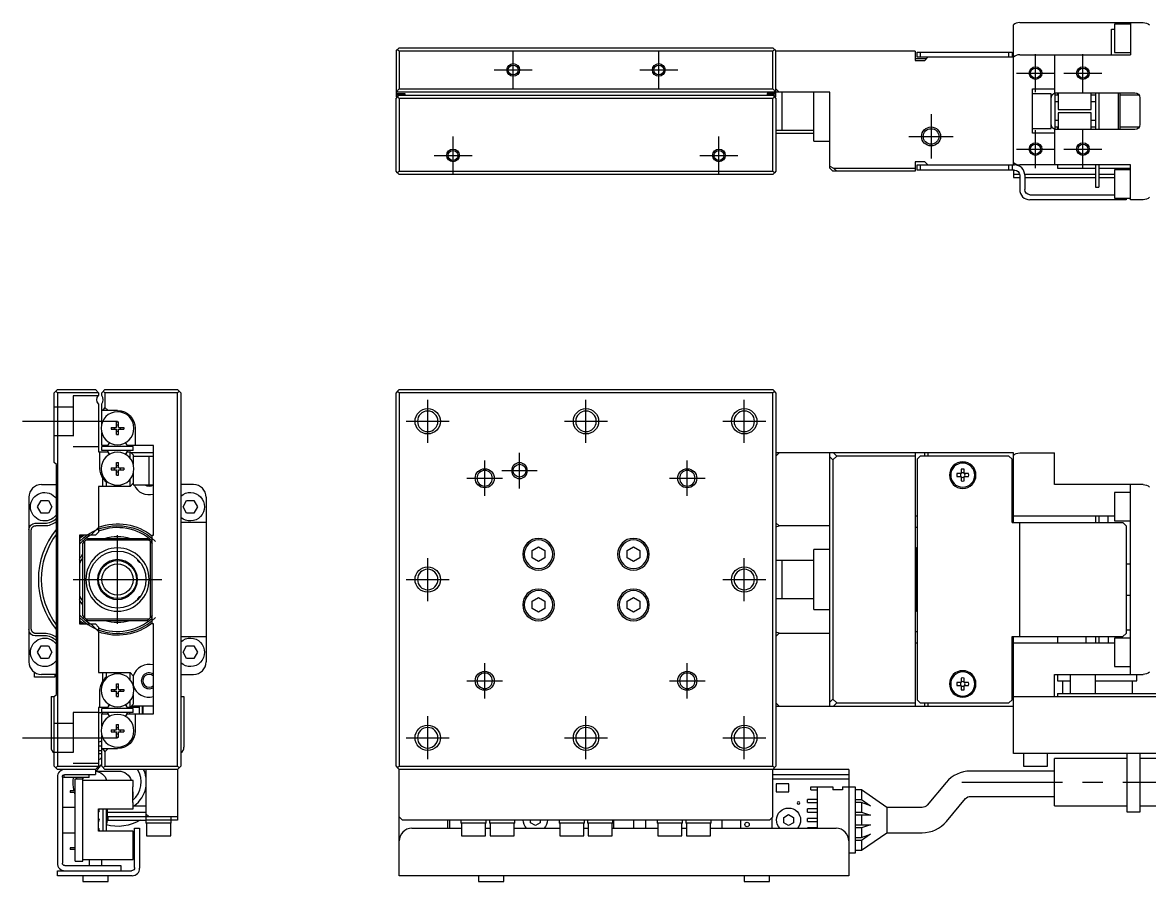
# Model space of a CAD drawing. Extents: x -1 to 606, y -8 to 204.
# Drawn here: x -1 to 177, y 68.7 to 204.4 of the extents above; entities that cross this region are included whole.
import ezdxf

# ---------------------------------------------------------------- set-up
doc = ezdxf.new("R2010")
doc.units = 0
doc.header["$LTSCALE"] = 0.5
doc.linetypes.add('CENTER', pattern=[50.8, 31.75, -6.35, 6.35, -6.35])
doc.linetypes.add('DASHED', pattern=[19.05, 12.7, -6.35])
for name, color, linetype in [('MSM_CENTER', 1, 'CENTER'), ('MSM_CONTINUOUS', 7, 'CONTINUOUS'), ('MSM_DASHED', 4, 'DASHED'), ('MSM_NARROW', 5, 'CONTINUOUS')]:
    doc.layers.add(name, color=color, linetype=linetype)

msp = doc.modelspace()

# ---------------------------------------------------------------- linework, layer by layer
at = {"layer": 'MSM_CENTER'}
for p, q in [((76.5, 193.89), (76.5, 199.89)), ((99.5, 193.89), (99.5, 199.89)), ((159, 193.39), (159, 199.39)), ((166.5, 193.39), (166.5, 199.39)), ((73.5, 196.89), (79.5, 196.89)), ((96.5, 196.89), (102.5, 196.89)), ((156, 196.39), (162, 196.39)), ((163.5, 196.39), (169.5, 196.39)), ((142.5, 189.89), (142.5, 182.89)), ((159, 181.39), (159, 187.39)), ((166.5, 181.39), (166.5, 187.39)), ((67, 180.39), (67, 186.39)), ((109, 180.39), (109, 186.39)), ((139, 186.39), (146, 186.39)), ((64, 183.39), (70, 183.39)), ((106, 183.39), (112, 183.39)), ((156, 184.39), (162, 184.39)), ((163.5, 184.39), (169.5, 184.39)), ((63, 137.99), (63, 144.79)), ((88, 137.99), (88, 144.79)), ((113, 137.99), (113, 144.79)), ((-1, 141.39), (14, 141.39)), ((59.6, 141.39), (66.4, 141.39)), ((84.6, 141.39), (91.4, 141.39)), ((109.6, 141.39), (116.4, 141.39)), ((77.5, 130.79), (77.5, 136.39)), ((72, 129.59), (72, 135.19)), ((74.7, 133.59), (80.3, 133.59)), ((104, 129.59), (104, 135.19)), ((69.2, 132.39), (74.8, 132.39)), ((101.2, 132.39), (106.8, 132.39)), ((14, 109.39), (14, 123.39)), ((63, 112.99), (63, 119.79)), ((113, 112.99), (113, 119.79)), ((7, 116.39), (21, 116.39)), ((59.6, 116.39), (66.4, 116.39)), ((109.6, 116.39), (116.4, 116.39)), ((72, 97.59), (72, 103.19)), ((104, 97.59), (104, 103.19)), ((69.2, 100.39), (74.8, 100.39)), ((101.2, 100.39), (106.8, 100.39)), ((63, 87.99), (63, 94.79)), ((88, 87.99), (88, 94.79)), ((113, 87.99), (113, 94.79)), ((-1, 91.39), (14, 91.39)), ((59.6, 91.39), (66.4, 91.39)), ((84.6, 91.39), (91.4, 91.39)), ((109.6, 91.39), (116.4, 91.39)), ((147.39, 84.39), (296.75, 84.39))]:
    msp.add_line(p, q, dxfattribs=at)
at = {"layer": 'MSM_CONTINUOUS'}
for p, q in [((155.5, 198.91), (155.5, 204.01)), ((156.5, 204.39), (176, 204.39)), ((171, 203.33), (171.5, 203.33)), ((171, 199.29), (171, 203.33)), ((171.5, 204.14), (171.5, 199.64)), ((174, 204.14), (171.5, 204.14)), ((174, 204.39), (174, 199.29)), ((58, 199.89), (58.25, 200.14)), ((58, 199.89), (58, 192.69)), ((58.5, 200.39), (58.25, 200.14)), ((58.25, 200.14), (58.5, 199.89)), ((58.5, 200.39), (117.5, 200.39)), ((117.5, 199.89), (58.5, 199.89)), ((58.5, 199.89), (58.5, 193.89)), ((117.75, 200.14), (117.5, 200.39)), ((117.5, 199.89), (117.75, 200.14)), ((117.5, 193.89), (117.5, 199.89)), ((117.75, 200.14), (118, 199.89)), ((118, 192.69), (118, 199.89)), ((140, 199.89), (118, 199.89)), ((140, 199.89), (140, 198.39)), ((140.3, 198.89), (140.3, 199.69)), ((140.3, 199.69), (155.3, 199.69)), ((140.8, 199.69), (140.8, 198.89)), ((154.8, 198.89), (154.8, 199.69)), ((155.3, 199.69), (155.3, 198.89)), ((171.5, 199.64), (174, 199.64)), ((141.75, 198.64), (140, 198.64)), ((140, 198.39), (141.5, 198.39)), ((155.5, 198.89), (140.3, 198.89)), ((142, 198.89), (141.5, 198.39)), ((155.5, 181.89), (155.5, 198.89)), ((156.5, 199.29), (174, 199.29)), ((162, 199.29), (162, 193.26)), ((58.5, 193.89), (58, 193.39)), ((126.5, 193.39), (58, 193.39)), ((58, 193.16), (59.4, 193.16)), ((58.1, 192.59), (58, 192.69)), ((58, 192.39), (58.25, 192.64)), ((58, 180.89), (58, 192.39)), ((58.1, 192.49), (58.1, 192.69)), ((58.5, 192.89), (58.25, 192.64)), ((58.25, 192.64), (58.5, 192.39)), ((59.1, 192.99), (58.4, 192.99)), ((58.5, 193.89), (117.5, 193.89)), ((58.5, 192.89), (117.5, 192.89)), ((58.5, 192.39), (58.5, 180.89)), ((117.5, 192.39), (58.5, 192.39)), ((59.4, 193.16), (59.4, 192.89)), ((116.6, 193.16), (116.6, 192.89)), ((118, 193.16), (116.6, 193.16)), ((117.6, 192.99), (116.9, 192.99)), ((118, 193.39), (117.5, 193.89)), ((117.75, 192.64), (117.5, 192.89)), ((117.5, 192.39), (117.75, 192.64)), ((117.5, 180.89), (117.5, 192.39)), ((117.75, 192.64), (118, 192.39)), ((118, 192.69), (117.9, 192.59)), ((117.9, 192.69), (117.9, 192.49)), ((118.5, 193.39), (118, 193.89)), ((118, 192.39), (118, 180.89)), ((119, 187.39), (119, 193.39)), ((124, 185.64), (124, 193.39)), ((126.5, 181.39), (126.5, 193.39)), ((158.5, 193.89), (162, 193.89)), ((158.5, 186.89), (158.5, 193.89)), ((161.5, 193.14), (158.5, 193.14)), ((161.5, 187.64), (161.5, 193.14)), ((162, 193.26), (162.09, 193.26)), ((162.01, 193.23), (162.09, 193.26)), ((162.1, 187.51), (162.1, 193.26)), ((162.6, 192.89), (162.1, 192.89)), ((162.3, 193.29), (174.7, 193.29)), ((162.5, 193.29), (162.5, 192.89)), ((162.6, 193.29), (162.6, 190.64)), ((167.8, 190.64), (167.8, 193.29)), ((168.5, 192.89), (167.8, 192.89)), ((168.5, 193.29), (168.5, 187.49)), ((169, 193.29), (169, 187.49)), ((172.1, 187.49), (172.1, 193.29)), ((172.3, 193.29), (172.3, 187.49)), ((175.39, 192.89), (172.3, 192.89)), ((175.5, 192.49), (175.5, 188.29)), ((162.1, 191.89), (162.6, 191.89)), ((162.6, 190.64), (167.8, 190.64)), ((167.8, 191.89), (168.5, 191.89)), ((162.6, 188.89), (162.1, 188.89)), ((162.6, 190.14), (162.6, 187.49)), ((167.8, 190.14), (162.6, 190.14)), ((167.8, 187.49), (167.8, 190.14)), ((168.5, 188.89), (167.8, 188.89)), ((118, 187.39), (124, 187.39)), ((158.5, 187.64), (161.5, 187.64)), ((162, 187.52), (162, 181.89)), ((162, 187.52), (162.09, 187.52)), ((162.09, 187.52), (162.01, 187.54)), ((162.1, 187.89), (162.6, 187.89)), ((174.7, 187.49), (162.3, 187.49)), ((162.5, 187.89), (162.5, 187.49)), ((167.8, 187.89), (168.5, 187.89)), ((172.3, 187.89), (175.39, 187.89)), ((118, 186.89), (124, 186.89)), ((124, 185.64), (126.5, 185.64)), ((162, 186.89), (158.5, 186.89)), ((126.5, 181.69), (127.11, 181.39)), ((141.5, 182.39), (140, 182.39)), ((140, 182.39), (140, 180.89)), ((140.3, 181.09), (140.3, 181.89)), ((140.3, 181.89), (155.7, 181.89)), ((140.8, 181.89), (140.8, 181.09)), ((141.5, 182.39), (142, 181.89)), ((154.8, 181.09), (154.8, 181.89)), ((155.3, 181.89), (155.3, 181.09)), ((174, 181.89), (156.5, 181.89)), ((162.5, 181.89), (162.5, 181.39)), ((168.5, 181.89), (168.5, 178.39)), ((169, 181.89), (169, 178.39)), ((174, 176.39), (174, 181.89)), ((58.25, 180.64), (58, 180.89)), ((58.5, 180.89), (58.25, 180.64)), ((58.25, 180.64), (58.5, 180.39)), ((58.5, 180.89), (117.5, 180.89)), ((117.5, 180.39), (58.5, 180.39)), ((117.75, 180.64), (117.5, 180.89)), ((117.5, 180.39), (117.75, 180.64)), ((118, 180.89), (117.75, 180.64)), ((127, 180.89), (126.5, 181.39)), ((140, 180.89), (127, 180.89)), ((127.11, 181.39), (140, 181.39)), ((127.11, 181.39), (127.61, 180.89)), ((155.7, 181.09), (140.3, 181.09)), ((155.5, 181.09), (155.5, 179.89)), ((156.49, 180.39), (155.5, 180.39)), ((155.5, 179.89), (156.5, 179.89)), ((156.5, 180.29), (156.5, 177.99)), ((168.5, 180.39), (157.3, 180.39)), ((157.3, 180.29), (157.3, 177.99)), ((157.3, 179.89), (168.5, 179.89)), ((162.5, 181.39), (168.5, 181.39)), ((169, 181.39), (174, 181.39)), ((171.5, 180.39), (169, 180.39)), ((169, 179.89), (171.5, 179.89)), ((171.5, 181.14), (171.5, 176.64)), ((174, 181.14), (171.5, 181.14)), ((168.5, 178.39), (169, 178.39)), ((158.1, 177.19), (171.5, 177.19)), ((173.3, 176.39), (158.1, 176.39)), ((171.5, 176.64), (174, 176.64)), ((172.8, 176.39), (172.8, 176.64)), ((173.3, 176.64), (173.3, 176.39)), ((176, 176.39), (174, 176.39)), ((4, 145.89), (4.5, 146.39)), ((4.5, 145.89), (4.25, 146.14)), ((4.5, 146.39), (10.5, 146.39)), ((10.5, 146.39), (11, 145.89)), ((11.5, 145.89), (12, 146.39)), ((12, 145.89), (11.75, 146.14)), ((12, 146.39), (23.5, 146.39)), ((23.5, 146.39), (24, 145.89)), ((23.75, 146.14), (23.5, 145.89)), ((58.25, 146.14), (58, 145.89)), ((58.5, 146.39), (58.25, 146.14)), ((58.25, 146.14), (58.5, 145.89)), ((58.5, 146.39), (117.5, 146.39)), ((117.75, 146.14), (117.5, 146.39)), ((117.5, 145.89), (117.75, 146.14)), ((118, 145.89), (117.75, 146.14)), ((4, 134.89), (4, 145.89)), ((4.5, 145.89), (4.5, 86.89)), ((11, 145.89), (4.5, 145.89)), ((11, 145.89), (11, 145.45)), ((11.5, 145.45), (11.5, 145.89)), ((23.5, 145.89), (12, 145.89)), ((12, 145.89), (12, 143.59)), ((23.5, 86.89), (23.5, 145.89)), ((24, 145.89), (24, 86.89)), ((58, 86.89), (58, 145.89)), ((117.5, 145.89), (58.5, 145.89)), ((58.5, 145.89), (58.5, 86.89)), ((117.5, 86.89), (117.5, 145.89)), ((118, 145.89), (118, 86.89)), ((11, 144.13), (11, 136.59)), ((11.5, 141), (11.5, 144.13)), ((14, 143.09), (11.5, 143.09)), ((12, 143.59), (11.65, 143.09)), ((12.5, 143.09), (12, 143.59)), ((13.86, 141.29), (14.15, 141.29)), ((13.86, 140.49), (13.86, 141.29)), ((14.15, 140.76), (13.86, 140.76)), ((14.15, 140.49), (14.15, 141.29)), ((11.5, 137.59), (11.5, 139.57)), ((13, 140.43), (13.8, 140.43)), ((13, 140.43), (13, 140.14)), ((13, 140.14), (13.8, 140.14)), ((13.53, 140.14), (13.53, 140.43)), ((13.86, 139.29), (13.86, 140.08)), ((13.86, 139.82), (14.15, 139.82)), ((13.86, 139.29), (14.15, 139.29)), ((14.15, 139.29), (14.15, 140.08)), ((14.21, 140.43), (15, 140.43)), ((14.21, 140.14), (15, 140.14)), ((14.47, 140.14), (14.47, 140.43)), ((15, 140.43), (15, 140.14)), ((16.8, 140.29), (16.8, 137.59)), ((12.45, 137.59), (11.5, 137.59)), ((11.5, 136.79), (11.5, 137.39)), ((16.5, 137.39), (11.5, 137.39)), ((12.62, 137.88), (12.45, 137.59)), ((15.55, 137.59), (15.38, 137.88)), ((19.7, 137.59), (15.55, 137.59)), ((16.5, 136.79), (16.5, 137.39)), ((19.7, 123.39), (19.7, 137.59)), ((11, 136.59), (12.45, 136.59)), ((11.23, 133.93), (11.23, 136.59)), ((16.5, 136.79), (11.5, 136.79)), ((12.58, 136.36), (12.45, 136.59)), ((12.58, 136.39), (12.57, 136.39)), ((15.55, 136.59), (15.42, 136.36)), ((15.43, 136.39), (15.42, 136.39)), ((15.55, 136.59), (16, 136.59)), ((16, 135.55), (16, 136.59)), ((16, 136.59), (16.5, 136.09)), ((19.7, 136.39), (16.2, 136.39)), ((16.5, 136.09), (16.5, 134.6)), ((19.7, 135.84), (16.5, 135.84)), ((19, 131.34), (19, 135.84)), ((118, 135.89), (118.5, 136.39)), ((155.5, 136.39), (118, 136.39)), ((126.5, 96.39), (126.5, 136.39)), ((127, 135.28), (126.5, 135.78)), ((127.61, 135.89), (127, 135.28)), ((127.11, 136.39), (127.61, 135.89)), ((140, 135.89), (127.61, 135.89)), ((140, 136.39), (140, 96.39)), ((140.8, 135.89), (140.3, 135.39)), ((140.3, 135.39), (140.3, 97.39)), ((154.8, 135.89), (140.8, 135.89)), ((141.5, 135.89), (141.5, 136.39)), ((142, 136.39), (142, 135.89)), ((155.3, 135.39), (154.8, 135.89)), ((155.3, 125.39), (155.3, 135.39)), ((155.5, 125.39), (155.5, 136.39)), ((156.5, 136.39), (162, 136.39)), ((162, 131.39), (162, 136.39)), ((4.35, 134.54), (4, 134.89)), ((4.35, 98.24), (4.35, 134.54)), ((13, 134.03), (13.8, 134.03)), ((13, 134.03), (13, 133.74)), ((13, 133.74), (13.8, 133.74)), ((13.53, 133.74), (13.53, 134.03)), ((13.86, 134.89), (14.15, 134.89)), ((13.86, 134.09), (13.86, 134.89)), ((14.15, 134.36), (13.86, 134.36)), ((13.86, 132.89), (13.86, 133.68)), ((14.15, 134.09), (14.15, 134.89)), ((14.15, 132.89), (14.15, 133.68)), ((14.21, 134.03), (15, 134.03)), ((14.21, 133.74), (15, 133.74)), ((14.47, 133.74), (14.47, 134.03)), ((15, 134.03), (15, 133.74)), ((127, 135.28), (127, 97.5)), ((147.26, 133.81), (147.26, 133.13)), ((147.74, 133.13), (147.74, 133.81)), ((11.7, 131.09), (11.7, 132.37)), ((12.2, 131.81), (12.2, 131.09)), ((13.86, 133.42), (14.15, 133.42)), ((13.86, 132.89), (14.15, 132.89)), ((16, 131.09), (16, 132.23)), ((16.5, 133.17), (16.5, 131.34)), ((147.26, 133.13), (146.58, 133.13)), ((146.58, 132.65), (147.26, 132.65)), ((147.26, 132.65), (147.26, 131.97)), ((148.42, 133.13), (147.74, 133.13)), ((147.74, 131.97), (147.74, 132.65)), ((147.74, 132.65), (148.42, 132.65)), ((2, 131.39), (4.35, 131.39)), ((16, 131.09), (11, 131.09)), ((11, 131.09), (11, 123.89)), ((16.5, 131.59), (16, 131.09)), ((16.5, 131.34), (19.7, 131.34)), ((26, 131.39), (24, 131.39)), ((176, 131.39), (162, 131.39)), ((174, 130.14), (171.5, 130.14)), ((171.5, 130.14), (171.5, 125.64)), ((174, 101.39), (174, 131.39)), ((0, 129.39), (0, 103.39)), ((1.35, 127.89), (1.92, 128.89)), ((1.92, 128.89), (3.08, 128.89)), ((3.08, 128.89), (3.65, 127.89)), ((24.35, 127.89), (24.92, 128.89)), ((24.92, 128.89), (26.08, 128.89)), ((26.08, 128.89), (26.65, 127.89)), ((28, 129.39), (28, 125.39)), ((1.92, 126.89), (1.35, 127.89)), ((3.08, 126.89), (1.92, 126.89)), ((3.65, 127.89), (3.08, 126.89)), ((24.92, 126.89), (24.35, 127.89)), ((26.08, 126.89), (24.92, 126.89)), ((26.65, 127.89), (26.08, 126.89)), ((140.3, 126.39), (140, 126.39)), ((171.5, 126.39), (155.3, 126.39)), ((168.5, 126.39), (168.5, 125.39)), ((169, 126.39), (169, 125.39)), ((170.5, 125.39), (170.5, 126.39)), ((1, 125.29), (2.5, 125.29)), ((1.13, 124.91), (2.5, 124.91)), ((28, 125.39), (24, 125.39)), ((28, 125.39), (28, 107.39)), ((118.5, 124.87), (118, 125.37)), ((118, 124.69), (118.5, 124.87)), ((126.5, 124.87), (118.5, 124.87)), ((140, 124.64), (140.3, 124.64)), ((155.3, 125.39), (172.8, 125.39)), ((156.5, 107.39), (156.5, 125.39)), ((171.5, 125.64), (174, 125.64)), ((173.3, 124.89), (172.8, 125.39)), ((173.3, 124.89), (173.3, 107.89)), ((0.38, 108.61), (0.38, 124.16)), ((10.5, 123.39), (8, 123.39)), ((8, 123.39), (8, 109.39)), ((9.3, 122.89), (8.8, 122.39)), ((9.3, 122.89), (18.7, 122.89)), ((9.79, 123.39), (11, 124.59)), ((11, 123.89), (10.5, 123.39)), ((18.7, 122.89), (19, 122.59)), ((19.5, 109.39), (19.5, 123.39)), ((19.5, 123.39), (19.7, 123.39)), ((8.5, 122.09), (8.8, 122.39)), ((8.5, 110.69), (8.5, 122.09)), ((8.8, 122.39), (8.8, 110.39)), ((19, 122.59), (9, 122.59)), ((19.2, 122.39), (19, 122.59)), ((19.2, 110.39), (19.2, 122.39)), ((19.2, 122.39), (19.5, 122.09)), ((79.5, 120.96), (80.5, 121.54)), ((80.5, 121.54), (81.5, 120.96)), ((94.5, 120.96), (95.5, 121.54)), ((95.5, 121.54), (96.5, 120.96)), ((126.5, 121.14), (124, 121.14)), ((124, 111.64), (124, 121.14)), ((140.2, 121.39), (140, 121.19)), ((140.3, 121.39), (140.2, 121.39)), ((140.2, 121.39), (140.2, 111.39)), ((17.2, 119.36), (17.2, 119.55)), ((17.2, 119.36), (17.43, 119.14)), ((17.43, 119.31), (17.43, 119.14)), ((79.5, 119.81), (79.5, 120.96)), ((80.5, 119.23), (79.5, 119.81)), ((81.5, 119.81), (80.5, 119.23)), ((81.5, 120.96), (81.5, 119.81)), ((94.5, 119.81), (94.5, 120.96)), ((95.5, 119.23), (94.5, 119.81)), ((96.5, 119.81), (95.5, 119.23)), ((96.5, 120.96), (96.5, 119.81)), ((124, 119.39), (118, 119.39)), ((119, 113.39), (119, 119.39)), ((17.43, 119.14), (17.56, 119.14)), ((17.56, 119.14), (17.56, 119.14)), ((173.3, 118.89), (174, 118.89)), ((11.04, 115.33), (11.04, 115.32)), ((16.97, 115.32), (16.97, 115.32)), ((12.56, 113.59), (12.63, 113.59)), ((12.69, 113.52), (12.63, 113.59)), ((15.38, 113.59), (15.31, 113.52)), ((15.38, 113.59), (15.44, 113.59)), ((17.43, 113.64), (17.2, 113.41)), ((17.2, 113.22), (17.2, 113.41)), ((17.56, 113.64), (17.43, 113.64)), ((17.43, 113.64), (17.43, 113.47)), ((17.56, 113.64), (17.56, 113.64)), ((79.5, 112.96), (80.5, 113.54)), ((79.5, 111.81), (79.5, 112.96)), ((80.5, 113.54), (81.5, 112.96)), ((81.5, 112.96), (81.5, 111.81)), ((94.5, 112.96), (95.5, 113.54)), ((94.5, 111.81), (94.5, 112.96)), ((95.5, 113.54), (96.5, 112.96)), ((96.5, 112.96), (96.5, 111.81)), ((118, 113.39), (124, 113.39)), ((174, 113.89), (173.3, 113.89)), ((8.8, 110.39), (8.5, 110.69)), ((8.8, 110.39), (9, 110.19)), ((19.2, 110.39), (18.7, 109.89)), ((19.5, 110.69), (19.2, 110.39)), ((80.5, 111.23), (79.5, 111.81)), ((81.5, 111.81), (80.5, 111.23)), ((95.5, 111.23), (94.5, 111.81)), ((96.5, 111.81), (95.5, 111.23)), ((124, 111.64), (126.5, 111.64)), ((140, 111.59), (140.2, 111.39)), ((140.2, 111.39), (140.3, 111.39)), ((8, 109.39), (10.5, 109.39)), ((9, 110.19), (19, 110.19)), ((9.3, 109.89), (9, 110.19)), ((18.7, 109.89), (9.3, 109.89)), ((11, 108.18), (9.79, 109.39)), ((10.5, 109.39), (11, 108.89)), ((11, 108.89), (11, 101.69)), ((19.7, 109.39), (19.5, 109.39)), ((19.7, 95.19), (19.7, 109.39)), ((2.5, 107.49), (1, 107.49)), ((2.5, 107.87), (1.13, 107.87)), ((24, 107.39), (28, 107.39)), ((28, 107.39), (28, 103.39)), ((118.5, 107.9), (118, 108.08)), ((118, 107.4), (118.5, 107.9)), ((118.5, 107.9), (126.5, 107.9)), ((140.3, 108.14), (140, 108.14)), ((155.3, 107.39), (172.8, 107.39)), ((155.3, 97.39), (155.3, 107.39)), ((155.5, 88.89), (155.5, 107.39)), ((162.5, 107.39), (162.5, 106.39)), ((167, 106.39), (167, 107.39)), ((168.5, 107.39), (168.5, 106.39)), ((169, 107.39), (169, 106.39)), ((170.5, 107.39), (170.5, 106.39)), ((174, 107.14), (171.5, 107.14)), ((171.5, 107.14), (171.5, 102.64)), ((172.8, 107.39), (173.3, 107.89)), ((174, 108.39), (173.3, 108.39)), ((1.35, 104.89), (1.92, 105.89)), ((1.92, 105.89), (3.08, 105.89)), ((3.08, 105.89), (3.65, 104.89)), ((24.35, 104.89), (24.92, 105.89)), ((24.92, 105.89), (26.08, 105.89)), ((26.08, 105.89), (26.65, 104.89)), ((140, 106.39), (140.3, 106.39)), ((155.3, 106.39), (171.5, 106.39)), ((1.92, 103.89), (1.35, 104.89)), ((3.08, 103.89), (1.92, 103.89)), ((3.65, 104.89), (3.08, 103.89)), ((24.92, 103.89), (24.35, 104.89)), ((26.08, 103.89), (24.92, 103.89)), ((26.65, 104.89), (26.08, 103.89)), ((0.9, 100.99), (0.9, 101.72)), ((11, 101.69), (16, 101.69)), ((11.7, 100.4), (11.7, 101.69)), ((12.2, 101.69), (12.2, 100.97)), ((16, 100.55), (16, 101.69)), ((16, 101.69), (16.5, 101.19)), ((171.5, 102.64), (174, 102.64)), ((4.1, 100.99), (0.9, 100.99)), ((4.35, 101.39), (2, 101.39)), ((4.1, 101.39), (4.1, 100.99)), ((13.86, 99.89), (14.15, 99.89)), ((13.86, 99.09), (13.86, 99.89)), ((14.15, 99.09), (14.15, 99.89)), ((16.5, 101.19), (16.5, 99.6)), ((24, 101.39), (26, 101.39)), ((147.26, 100.13), (146.58, 100.13)), ((147.26, 100.81), (147.26, 100.13)), ((147.74, 100.13), (147.74, 100.81)), ((148.42, 100.13), (147.74, 100.13)), ((162, 101.39), (176, 101.39)), ((162, 97.89), (162, 101.39)), ((162.5, 101.39), (162.5, 100.39)), ((162.5, 100.39), (164.5, 100.39)), ((163.25, 100.39), (163.25, 98.39)), ((164.5, 101.39), (164.5, 98.39)), ((168.5, 98.39), (168.5, 101.39)), ((168.5, 100.39), (175, 100.39)), ((174.25, 100.39), (174.25, 98.39)), ((175, 100.39), (175, 101.39)), ((4, 97.89), (4.35, 98.24)), ((11.23, 96.19), (11.23, 98.84)), ((13, 99.03), (13.8, 99.03)), ((13, 99.03), (13, 98.74)), ((13, 98.74), (13.8, 98.74)), ((13.53, 98.74), (13.53, 99.03)), ((14.15, 99.36), (13.86, 99.36)), ((13.86, 97.89), (13.86, 98.68)), ((13.86, 98.42), (14.15, 98.42)), ((14.15, 97.89), (14.15, 98.68)), ((14.21, 99.03), (15, 99.03)), ((14.21, 98.74), (15, 98.74)), ((14.47, 98.74), (14.47, 99.03)), ((15, 99.03), (15, 98.74)), ((16.5, 98.17), (16.5, 96.69)), ((146.58, 99.65), (147.26, 99.65)), ((147.26, 99.65), (147.26, 98.97)), ((147.74, 99.65), (148.42, 99.65)), ((147.74, 98.97), (147.74, 99.65)), ((162.5, 98.39), (182.5, 98.39)), ((162.5, 98.39), (162.5, 97.89)), ((3.5, 97.89), (4, 97.89)), ((3.5, 97.89), (3.5, 89.89)), ((4, 86.89), (4, 97.89)), ((12.45, 96.19), (11, 96.19)), ((11, 96.19), (11, 86.89)), ((12, 96.19), (12, 95.99)), ((12.45, 96.19), (12.58, 96.41)), ((12.58, 96.39), (12.57, 96.39)), ((13.86, 97.89), (14.15, 97.89)), ((15.42, 96.41), (15.55, 96.19)), ((15.43, 96.39), (15.42, 96.39)), ((15.43, 96.39), (15.43, 96.39)), ((17.43, 96.19), (15.55, 96.19)), ((15.93, 95.99), (15.93, 96.19)), ((16, 96.19), (16, 97.23)), ((16.5, 96.69), (16, 96.19)), ((19.7, 96.39), (16.2, 96.39)), ((17.43, 96.39), (17.43, 95.19)), ((17.93, 95.19), (17.93, 96.39)), ((18, 96.19), (17.93, 96.19)), ((18, 96.39), (18, 95.19)), ((24, 97.89), (24.5, 97.89)), ((24.5, 97.89), (24.5, 89.89)), ((118.5, 96.39), (118, 96.89)), ((118, 96.39), (155.5, 96.39)), ((126.5, 97), (127, 97.5)), ((127, 97.5), (127.61, 96.89)), ((127.61, 96.89), (127.11, 96.39)), ((127.61, 96.89), (140, 96.89)), ((140.3, 97.39), (140.8, 96.89)), ((140.8, 96.89), (154.8, 96.89)), ((141.5, 96.39), (141.5, 96.89)), ((142, 96.89), (142, 96.39)), ((154.8, 96.89), (155.3, 97.39)), ((155.5, 97.89), (182.5, 97.89)), ((11.58, 95.31), (11, 95.31)), ((11.5, 95.39), (11.5, 95.99)), ((16.5, 95.99), (11.5, 95.99)), ((16.5, 95.39), (11.5, 95.39)), ((11.5, 95.19), (12.45, 95.19)), ((11.5, 93.2), (11.5, 95.19)), ((11.7, 95.39), (11.65, 95.34)), ((12.45, 95.19), (12.62, 94.89)), ((15.38, 94.89), (15.55, 95.19)), ((15.43, 94.99), (15.43, 94.97)), ((15.55, 95.19), (19.7, 95.19)), ((15.93, 95.19), (15.93, 95.39)), ((16.5, 95.39), (16.5, 95.99)), ((16.8, 95.19), (16.8, 92.49)), ((13, 92.63), (13.8, 92.63)), ((13, 92.63), (13, 92.34)), ((13.53, 92.34), (13.53, 92.63)), ((13.86, 93.49), (14.15, 93.49)), ((13.86, 92.69), (13.86, 93.49)), ((14.15, 92.96), (13.86, 92.96)), ((14.15, 92.69), (14.15, 93.49)), ((14.21, 92.63), (15, 92.63)), ((14.47, 92.34), (14.47, 92.63)), ((15, 92.63), (15, 92.34)), ((11.5, 86.89), (11.5, 91.77)), ((13, 92.34), (13.8, 92.34)), ((13.86, 91.49), (13.86, 92.28)), ((13.86, 92.02), (14.15, 92.02)), ((13.86, 91.49), (14.15, 91.49)), ((14.15, 91.49), (14.15, 92.28)), ((14.21, 92.34), (15, 92.34)), ((11, 90.14), (11.5, 90.14)), ((11, 89.39), (11.5, 89.39)), ((11.5, 89.69), (14, 89.69)), ((11.65, 89.69), (12, 89.19)), ((12, 89.19), (12.5, 89.69)), ((12, 89.19), (12, 86.89)), ((11, 88.89), (11.5, 88.89)), ((182.5, 88.89), (155.5, 88.89)), ((157.1, 88.89), (157.1, 86.89)), ((160.9, 86.89), (160.9, 88.89)), ((173.5, 88.14), (162, 88.14)), ((162, 80.64), (162, 88.14)), ((173.5, 79.64), (173.5, 88.89)), ((175.5, 88.89), (175.5, 79.64)), ((197, 88.14), (175.5, 88.14)), ((4.5, 86.39), (4, 86.89)), ((4.25, 86.64), (4.5, 86.89)), ((4.5, 86.89), (11, 86.89)), ((10.5, 86.39), (4.5, 86.39)), ((5.5, 85.53), (5.5, 85.09)), ((5.7, 85.59), (10.5, 85.59)), ((9.5, 85.09), (9.5, 85.59)), ((11, 86.89), (10.5, 86.39)), ((10.5, 86.39), (10.5, 85.59)), ((10.5, 86.13), (14.21, 86.13)), ((12, 86.39), (11.5, 86.89)), ((11.75, 86.64), (12, 86.89)), ((12, 86.89), (23.5, 86.89)), ((23.5, 86.39), (12, 86.39)), ((18.5, 86.39), (18.5, 77.89)), ((23.5, 86.89), (23.75, 86.64)), ((24, 86.89), (23.5, 86.39)), ((23.5, 86.39), (23.5, 78.39)), ((58, 86.89), (58.25, 86.64)), ((58.5, 86.89), (58.25, 86.64)), ((58.25, 86.64), (58.5, 86.39)), ((58.5, 86.89), (117.5, 86.89)), ((129.5, 86.39), (58.5, 86.39)), ((58.5, 69.59), (58.5, 86.39)), ((117.75, 86.64), (117.5, 86.89)), ((117.5, 86.39), (118, 86.89)), ((117.5, 78.89), (117.5, 86.39)), ((117.5, 85.59), (129.5, 85.59)), ((129.5, 86.39), (129.5, 69.59)), ((162, 86.13), (148.72, 86.13)), ((157.1, 86.89), (160.9, 86.89)), ((4.5, 85.19), (4.5, 71.59)), ((5.3, 85.19), (5.3, 71.59)), ((9.5, 85.09), (5.5, 85.09)), ((7.3, 84.89), (8.5, 84.89)), ((7.3, 71.89), (7.3, 84.89)), ((7.5, 85.09), (7.5, 84.89)), ((8.5, 85.09), (8.5, 84.89)), ((8.5, 71.89), (8.5, 84.89)), ((16.5, 84.64), (8.5, 84.64)), ((16.5, 83.64), (16.5, 84.64)), ((117.5, 84.89), (129.5, 84.89)), ((118.02, 84.09), (118.02, 82.84)), ((120.02, 84.09), (118.02, 84.09)), ((120.02, 82.84), (120.02, 84.09)), ((144.89, 84.35), (141.87, 80.74)), ((6.5, 83.01), (6.5, 82.76)), ((7.3, 83.01), (6.5, 83.01)), ((7.3, 82.76), (6.5, 82.76)), ((16.5, 83.64), (16.4, 83.64)), ((16.4, 81.14), (16.4, 83.64)), ((16.4, 82.84), (16.5, 82.84)), ((16.4, 82.46), (16.5, 82.46)), ((16.4, 82.31), (16.5, 82.31)), ((16.4, 81.94), (16.5, 81.94)), ((16.5, 81.94), (16.5, 82.84)), ((118.02, 82.84), (120.02, 82.84)), ((123.5, 83.64), (127, 83.64)), ((123.5, 83.14), (123.5, 83.64)), ((123.5, 83.14), (124.5, 83.14)), ((124.5, 83.64), (124.5, 77.09)), ((127, 83.64), (127, 83.14)), ((128.5, 83.14), (127, 83.14)), ((128.5, 83.64), (130.5, 83.64)), ((128.5, 83.64), (128.5, 83.14)), ((130.5, 83.64), (130.5, 73.14)), ((131.5, 83.14), (130.5, 83.14)), ((135.5, 80.39), (131.5, 83.14)), ((131.5, 83.14), (131.5, 81.64)), ((148.72, 82.13), (162, 82.13)), ((7.3, 80.39), (5.3, 80.39)), ((11, 80.14), (16.5, 80.14)), ((11, 76.64), (11, 80.14)), ((11.7, 80.14), (11.7, 76.64)), ((12.2, 80.14), (12.2, 76.64)), ((12.35, 80.14), (12.35, 78.39)), ((16.5, 81.14), (16.4, 81.14)), ((16.5, 80.14), (16.5, 81.14)), ((16.5, 80.64), (18.5, 80.64)), ((124.5, 81.64), (123, 81.64)), ((123, 81.14), (123, 81.64)), ((123, 81.14), (124.5, 81.14)), ((124.5, 80.14), (123, 80.14)), ((123, 79.64), (123, 80.14)), ((130.5, 81.64), (131.5, 81.64)), ((131.5, 81.14), (130.5, 81.14)), ((131.5, 81.64), (132.95, 80.64)), ((132.95, 80.64), (131.5, 81.14)), ((131.5, 81.14), (131.5, 79.64)), ((141.1, 80.39), (135.5, 80.39)), ((135.5, 80.39), (135.5, 76.39)), ((144.93, 78.17), (147.95, 81.78)), ((162, 80.64), (173.5, 80.64)), ((175.5, 80.64), (197, 80.64)), ((12.35, 79.64), (18.5, 79.64)), ((12.5, 78.39), (12.5, 78.89)), ((23.5, 78.89), (12.5, 78.89)), ((12.5, 78.39), (18.5, 78.39)), ((19, 78.89), (18.5, 79.39)), ((22.5, 78.39), (18.5, 78.39)), ((22.5, 77.89), (22.5, 78.89)), ((23.5, 78.39), (22.5, 78.39)), ((58.5, 78.89), (59, 78.39)), ((117, 78.39), (59, 78.39)), ((66.2, 77.09), (66.2, 78.39)), ((66.5, 77.09), (66.5, 78.39)), ((68.25, 78.39), (68.25, 77.89)), ((72.25, 77.89), (72.25, 78.39)), ((72.75, 78.39), (72.75, 77.89)), ((76.75, 77.89), (76.75, 78.39)), ((79.25, 77.95), (79.25, 78.39)), ((80.75, 78.39), (80.75, 77.95)), ((83.75, 78.39), (83.75, 77.89)), ((87.75, 77.89), (87.75, 78.39)), ((88.25, 78.39), (88.25, 77.89)), ((92.25, 77.89), (92.25, 78.39)), ((92.34, 78.39), (92.34, 77.09)), ((95.54, 77.09), (95.54, 78.39)), ((97.42, 78.39), (97.42, 77.09)), ((99.25, 78.39), (99.25, 77.89)), ((103.25, 77.89), (103.25, 78.39)), ((103.75, 78.39), (103.75, 77.89)), ((107.75, 77.89), (107.75, 78.39)), ((109.5, 77.09), (109.5, 78.39)), ((112.44, 77.09), (112.44, 78.39)), ((117, 78.39), (117.5, 78.89)), ((117.34, 78.73), (117.34, 77.09)), ((119.25, 78.82), (120, 79.25)), ((119.25, 77.95), (119.25, 78.82)), ((120, 79.25), (120.75, 78.82)), ((120.75, 78.82), (120.75, 77.95)), ((123, 79.64), (124.5, 79.64)), ((124.5, 78.64), (123, 78.64)), ((123, 78.14), (123, 78.64)), ((130.5, 79.64), (131.5, 79.64)), ((132.95, 79.14), (130.5, 79.14)), ((131.5, 79.64), (132.95, 79.14)), ((131.5, 79.14), (131.5, 77.64)), ((175.5, 79.64), (173.5, 79.64)), ((16.5, 76.64), (11, 76.64)), ((16.5, 72.14), (16.5, 76.64)), ((16.7, 70.89), (16.7, 77.09)), ((16.7, 77.09), (17.5, 77.09)), ((17.5, 77.09), (17.5, 70.79)), ((22.5, 77.89), (18.5, 77.89)), ((18.6, 77.89), (18.6, 75.89)), ((22.4, 75.89), (22.4, 77.89)), ((60.5, 77.09), (68.35, 77.09)), ((72.25, 77.89), (68.25, 77.89)), ((68.35, 77.89), (68.35, 75.89)), ((72.15, 75.89), (72.15, 77.89)), ((72.15, 77.09), (72.85, 77.09)), ((76.75, 77.89), (72.75, 77.89)), ((72.85, 77.89), (72.85, 75.89)), ((76.65, 75.89), (76.65, 77.89)), ((76.65, 77.09), (83.85, 77.09)), ((80, 77.52), (79.25, 77.95)), ((80.75, 77.95), (80, 77.52)), ((87.75, 77.89), (83.75, 77.89)), ((83.85, 77.89), (83.85, 75.89)), ((87.65, 75.89), (87.65, 77.89)), ((87.65, 77.09), (88.35, 77.09)), ((92.25, 77.89), (88.25, 77.89)), ((88.35, 77.89), (88.35, 75.89)), ((92.15, 75.89), (92.15, 77.89)), ((92.15, 77.09), (99.35, 77.09)), ((103.25, 77.89), (99.25, 77.89)), ((99.35, 77.89), (99.35, 75.89)), ((103.15, 75.89), (103.15, 77.89)), ((103.15, 77.09), (103.85, 77.09)), ((107.75, 77.89), (103.75, 77.89)), ((103.85, 77.89), (103.85, 75.89)), ((107.65, 75.89), (107.65, 77.89)), ((107.65, 77.09), (127.5, 77.09)), ((120, 77.52), (119.25, 77.95)), ((120.75, 77.95), (120, 77.52)), ((123, 78.14), (124.5, 78.14)), ((124.5, 77.14), (123, 77.14)), ((123, 77.09), (123, 77.14)), ((130.5, 77.64), (132.95, 77.64)), ((131.5, 77.14), (130.5, 77.14)), ((132.95, 77.64), (131.5, 77.14)), ((131.5, 77.14), (131.5, 75.64)), ((5.3, 76.39), (7.3, 76.39)), ((18.6, 75.89), (22.4, 75.89)), ((68.35, 75.89), (72.15, 75.89)), ((72.85, 75.89), (76.65, 75.89)), ((83.85, 75.89), (87.65, 75.89)), ((88.35, 75.89), (92.15, 75.89)), ((99.35, 75.89), (103.15, 75.89)), ((103.85, 75.89), (107.65, 75.89)), ((130.5, 75.64), (131.5, 75.64)), ((131.5, 75.14), (130.5, 75.14)), ((131.5, 73.64), (135.5, 76.39)), ((131.5, 75.64), (132.95, 76.14)), ((132.95, 76.14), (131.5, 75.14)), ((131.5, 75.14), (131.5, 73.64)), ((135.5, 76.39), (141.1, 76.39)), ((6.5, 74.01), (6.5, 73.76)), ((7.3, 74.01), (6.5, 74.01)), ((7.3, 73.76), (6.5, 73.76)), ((130.5, 73.14), (129.5, 73.14)), ((130.5, 73.64), (131.5, 73.64)), ((7.3, 71.89), (8.5, 71.89)), ((8.5, 72.14), (16.5, 72.14)), ((9.5, 72.14), (9.5, 71.19)), ((11.5, 71.19), (11.5, 72.14)), ((4.5, 69.59), (4.5, 70.39)), ((4.5, 70.39), (16.2, 70.39)), ((16.3, 69.59), (4.5, 69.59)), ((5.7, 71.19), (14.5, 71.19)), ((8.5, 69.59), (8.5, 68.69)), ((12.5, 68.69), (12.5, 69.59)), ((14.5, 71.19), (14.5, 70.39)), ((129.5, 69.59), (58.5, 69.59)), ((71, 69.59), (71, 68.69)), ((75, 68.69), (75, 69.59)), ((113, 69.59), (113, 68.69)), ((117, 68.69), (117, 69.59)), ((8.5, 68.69), (12.5, 68.69)), ((71, 68.69), (75, 68.69)), ((113, 68.69), (117, 68.69))]:
    msp.add_line(p, q, dxfattribs=at)
at = {"layer": 'MSM_CONTINUOUS', "extrusion": (0, 0, -1)}
for p, q in [((161.5, 192.54), (161.51, 192.59)), ((161.5, 192.49), (161.5, 192.54)), ((161.51, 192.59), (161.52, 192.65)), ((161.52, 192.65), (161.53, 192.7)), ((161.53, 192.7), (161.54, 192.75)), ((161.54, 192.75), (161.56, 192.79)), ((161.56, 192.79), (161.58, 192.84)), ((161.58, 192.84), (161.61, 192.89)), ((161.61, 192.89), (161.64, 192.94)), ((161.64, 192.94), (161.66, 192.97)), ((161.66, 192.97), (161.69, 193)), ((161.69, 193), (161.72, 193.03)), ((161.72, 193.03), (161.75, 193.06)), ((161.75, 193.06), (161.77, 193.09)), ((161.77, 193.09), (161.8, 193.12)), ((161.8, 193.12), (161.84, 193.14)), ((161.84, 193.14), (161.87, 193.16)), ((161.87, 193.16), (161.9, 193.18)), ((161.9, 193.18), (161.94, 193.2)), ((161.94, 193.2), (161.97, 193.22)), ((161.97, 193.22), (162, 193.23)), ((162, 193.23), (162.01, 193.23)), ((161.5, 188.24), (161.5, 188.29)), ((161.5, 188.2), (161.5, 188.24)), ((161.51, 188.16), (161.5, 188.2)), ((161.52, 188.12), (161.51, 188.16)), ((161.53, 188.07), (161.52, 188.12)), ((161.55, 188.02), (161.53, 188.07)), ((161.57, 187.97), (161.55, 188.02)), ((161.59, 187.92), (161.57, 187.97)), ((161.61, 187.88), (161.59, 187.92)), ((161.64, 187.83), (161.61, 187.88)), ((161.67, 187.79), (161.64, 187.83)), ((161.71, 187.75), (161.67, 187.79)), ((161.74, 187.71), (161.71, 187.75)), ((161.77, 187.69), (161.74, 187.71)), ((161.8, 187.66), (161.77, 187.69)), ((161.83, 187.64), (161.8, 187.66)), ((161.86, 187.62), (161.83, 187.64)), ((161.89, 187.6), (161.86, 187.62)), ((161.92, 187.59), (161.89, 187.6)), ((161.94, 187.57), (161.92, 187.59)), ((161.97, 187.56), (161.94, 187.57)), ((161.99, 187.55), (161.97, 187.56)), ((162.01, 187.54), (161.99, 187.55)), ((0.5, 124.58), (0.52, 124.61)), ((0.52, 124.61), (0.54, 124.63)), ((0.54, 124.63), (0.56, 124.65)), ((0.56, 124.65), (0.57, 124.67)), ((0.57, 124.67), (0.59, 124.68)), ((0.59, 124.68), (0.61, 124.7)), ((0.61, 124.7), (0.63, 124.72)), ((0.63, 124.72), (0.65, 124.74)), ((0.65, 124.74), (0.67, 124.76)), ((0.67, 124.76), (0.69, 124.77)), ((0.69, 124.77), (0.71, 124.78)), ((0.71, 124.78), (0.72, 124.8)), ((0.72, 124.8), (0.75, 124.81)), ((0.75, 124.81), (0.78, 124.82)), ((0.78, 124.82), (0.8, 124.84)), ((0.8, 124.84), (0.83, 124.85)), ((0.83, 124.85), (0.86, 124.86)), ((0.86, 124.86), (0.89, 124.87)), ((0.89, 124.87), (0.91, 124.88)), ((0.91, 124.88), (0.94, 124.88)), ((0.94, 124.88), (0.97, 124.89)), ((0.97, 124.89), (1, 124.9)), ((1, 124.9), (1.03, 124.9)), ((1.03, 124.9), (1.07, 124.9)), ((1.07, 124.9), (1.1, 124.9)), ((1.1, 124.9), (1.13, 124.91)), ((0.38, 124.22), (0.39, 124.25)), ((0.38, 124.19), (0.38, 124.22)), ((0.38, 124.16), (0.38, 124.19)), ((0.39, 124.29), (0.4, 124.32)), ((0.39, 124.25), (0.39, 124.29)), ((0.4, 124.35), (0.41, 124.38)), ((0.4, 124.32), (0.4, 124.35)), ((0.41, 124.38), (0.42, 124.41)), ((0.42, 124.41), (0.43, 124.43)), ((0.43, 124.43), (0.44, 124.45)), ((0.44, 124.45), (0.45, 124.47)), ((0.45, 124.47), (0.46, 124.5)), ((0.46, 124.5), (0.47, 124.52)), ((0.47, 124.52), (0.49, 124.55)), ((0.49, 124.55), (0.5, 124.58)), ((0.38, 108.58), (0.38, 108.61)), ((0.38, 108.55), (0.38, 108.58)), ((0.39, 108.52), (0.38, 108.55)), ((0.39, 108.49), (0.39, 108.52)), ((0.4, 108.46), (0.39, 108.49)), ((0.4, 108.43), (0.4, 108.46)), ((0.41, 108.4), (0.4, 108.43)), ((0.42, 108.37), (0.41, 108.4)), ((0.43, 108.35), (0.42, 108.37)), ((0.44, 108.32), (0.43, 108.35)), ((0.45, 108.29), (0.44, 108.32)), ((0.46, 108.26), (0.45, 108.29)), ((0.48, 108.24), (0.46, 108.26)), ((0.49, 108.21), (0.48, 108.24)), ((0.5, 108.19), (0.49, 108.21)), ((0.52, 108.18), (0.5, 108.19)), ((0.53, 108.16), (0.52, 108.18)), ((0.55, 108.13), (0.53, 108.16)), ((0.57, 108.11), (0.55, 108.13)), ((0.58, 108.09), (0.57, 108.11)), ((0.6, 108.07), (0.58, 108.09)), ((0.62, 108.06), (0.6, 108.07)), ((0.64, 108.04), (0.62, 108.06)), ((0.65, 108.03), (0.64, 108.04)), ((0.68, 108.01), (0.65, 108.03)), ((0.71, 107.99), (0.68, 108.01)), ((0.74, 107.97), (0.71, 107.99)), ((0.77, 107.96), (0.74, 107.97)), ((0.79, 107.94), (0.77, 107.96)), ((0.81, 107.93), (0.79, 107.94)), ((0.84, 107.92), (0.81, 107.93)), ((0.86, 107.92), (0.84, 107.92)), ((0.88, 107.91), (0.86, 107.92)), ((0.91, 107.9), (0.88, 107.91)), ((0.94, 107.89), (0.91, 107.9)), ((0.97, 107.88), (0.94, 107.89)), ((1, 107.88), (0.97, 107.88)), ((1.03, 107.87), (1, 107.88)), ((1.06, 107.87), (1.03, 107.87)), ((1.1, 107.87), (1.06, 107.87)), ((1.13, 107.87), (1.1, 107.87))]:
    msp.add_line(p, q, dxfattribs=at)
at = {"layer": 'MSM_CONTINUOUS'}
for centre, radius in [((76.5, 196.89), 0.783), ((99.5, 196.89), 0.783), ((159, 196.39), 0.783), ((166.5, 196.39), 0.783), ((142.5, 186.39), 1.23), ((159, 184.39), 0.783), ((166.5, 184.39), 0.783), ((67, 183.39), 0.783), ((109, 183.39), 0.783), ((77.5, 133.59), 1.01), ((14, 116.39), 4.5), ((14, 116.39), 3), ((113.44, 77.69), 0.35)]:
    msp.add_circle(centre, radius, dxfattribs=at)
at = {"layer": 'MSM_CONTINUOUS', "extrusion": (0, 0, -1)}
for centre, radius in [((-14, 140.29), 2.6), ((-63, 141.39), 1.62), ((-88, 141.39), 1.62), ((-113, 141.39), 1.62), ((-14, 133.89), 2.6), ((-72, 132.39), 1.23), ((-104, 132.39), 1.23), ((-147.5, 132.89), 2.1), ((-147.5, 132.89), 1.9), ((-80.5, 120.39), 2.5), ((-95.5, 120.39), 2.5), ((-14, 116.39), 5), ((-80.5, 120.39), 2.25), ((-95.5, 120.39), 2.25), ((-14, 116.39), 3.15), ((-63, 116.39), 1.62), ((-113, 116.39), 1.62), ((-80.5, 112.39), 2.5), ((-80.5, 112.39), 2.25), ((-95.5, 112.39), 2.5), ((-95.5, 112.39), 2.25), ((-14, 98.89), 2.6), ((-72, 100.39), 1.23), ((-104, 100.39), 1.23), ((-147.5, 99.89), 2.1), ((-147.5, 99.89), 1.9), ((-14, 92.49), 2.6), ((-63, 91.39), 1.62), ((-88, 91.39), 1.62), ((-113, 91.39), 1.62), ((-121.56, 81.09), 0.2)]:
    msp.add_circle(centre, radius, dxfattribs=at)
at = {"layer": 'MSM_CONTINUOUS'}
for centre, radius, start, end in [((156.5, 202.89), 1.5, 90, 131.8103), ((156.5, 197.79), 1.5, 90, 131.8103), ((58.4, 192.69), 0.3, 90, 180), ((59.1, 192.69), 0.3, 41.8103, 90), ((116.9, 192.69), 0.3, 90, 138.1897), ((117.6, 192.69), 0.3, 0, 90), ((156.5, 183.39), 1.5, 228.1897, 270), ((155.7, 180.29), 1.6, 0, 90), ((158.1, 177.99), 1.6, 180, 270), ((10.75, 144.79), 1, 318.5904, 41.4096), ((14, 137.09), 1.59, 143.8027, 169.1069), ((14.12, 136.97), 1.75, 142.994, 148.6217), ((13.89, 136.97), 1.75, 31.3783, 37.006), ((14, 137.09), 1.59, 10.8931, 36.1973), ((14, 137.09), 1.59, 190.893, 216.1972), ((14, 137.09), 1.59, 323.8028, 349.107), ((147.5, 132.89), 0.95, 75.3667, 104.6333), ((14.03, 133.93), 2.8, 213.8646, 229.3236), ((147.5, 132.89), 0.95, 165.3667, 194.6333), ((147.5, 132.89), 0.365, 138.8496, 221.1504), ((147.5, 132.89), 0.365, 48.8496, 131.1504), ((147.5, 132.89), 0.365, 228.8496, 311.1504), ((147.5, 132.89), 0.95, 255.3667, 284.6333), ((147.5, 132.89), 0.365, 318.8496, 41.1504), ((147.5, 132.89), 0.95, 345.3667, 14.6333), ((2, 129.39), 2, 90, 180), ((19, 132.39), 2.6, 203.8188, 285.6185), ((26, 129.39), 2, 0, 90), ((2.5, 127.89), 2.6, 270, 315.3603), ((2.5, 127.89), 2.98, 270, 308.3451), ((14, 116.39), 12.5, 140.5338, 219.4662), ((14, 116.39), 8.2, 121.3881, 137.0297), ((14, 116.39), 8.2, 47.8764, 111.4601), ((14, 116.39), 6.5, 147.7958, 157.3801), ((14, 116.39), 6.5, 202.6199, 212.2042), ((14, 116.39), 8.2, 222.9703, 238.6119), ((14, 116.39), 8.5, 225.0991, 314.9009), ((14, 116.39), 8.2, 248.5399, 312.1236), ((2.5, 104.89), 2.98, 51.6549, 90), ((2.5, 104.89), 2.6, 44.6397, 90), ((2, 103.39), 2, 180, 270), ((26, 103.39), 2, 270, 0), ((19, 100.39), 2.6, 74.3815, 164.0576), ((14.03, 98.84), 2.8, 130.6764, 146.1354), ((19, 100.39), 1.01, 45.9346, 314.0654), ((147.5, 99.89), 0.95, 165.3667, 194.6333), ((147.5, 99.89), 0.365, 138.8496, 221.1504), ((147.5, 99.89), 0.95, 75.3667, 104.6333), ((147.5, 99.89), 0.365, 48.8496, 131.1504), ((147.5, 99.89), 0.365, 318.8496, 41.1504), ((147.5, 99.89), 0.95, 345.3667, 14.6333), ((19, 100.39), 2.6, 195.9424, 285.6185), ((147.5, 99.89), 0.365, 228.8496, 311.1504), ((147.5, 99.89), 0.95, 255.3667, 284.6333), ((14, 95.69), 1.59, 143.8027, 169.1069), ((14, 95.69), 1.59, 10.8931, 36.1973), ((14, 95.69), 1.59, 190.893, 216.1972), ((14.12, 95.8), 1.75, 211.3783, 217.006), ((14, 95.69), 1.59, 323.8028, 349.107), ((13.89, 95.8), 1.75, 322.994, 328.6217), ((4.5, 89.89), 1, 180, 240.0001), ((23.5, 89.89), 1, 300.0001, 0), ((14, 84.39), 4.57, 123.1646, 131.0301), ((5.7, 85.19), 1.2, 90, 180), ((14, 84.39), 3.75, 131.8103, 152.2624), ((14, 84.39), 3.75, 309.7918, 32.2309), ((14, 84.39), 4.57, 10.0411, 25.9532), ((148.72, 81.13), 5, 90, 140), ((14, 84.39), 4.57, 304.8582, 349.9589), ((10.9, 79.89), 0.25, 293.5782, 66.4218), ((10.9, 78.39), 0.25, 293.5782, 66.4218), ((10.9, 76.89), 0.25, 293.5782, 66.4218), ((60.5, 75.09), 2, 90, 180), ((127.5, 75.09), 2, 0, 90), ((141.1, 81.39), 5, 270, 320), ((5.7, 71.59), 1.2, 180, 270), ((16.3, 70.79), 1.2, 270, 0)]:
    msp.add_arc(centre, radius, start, end, dxfattribs=at)
at = {"layer": 'MSM_CONTINUOUS', "extrusion": (0, 0, -1)}
for centre, radius, start, end in [((-176, 202.89), 1.5, 90, 131.8103), ((-162.3, 192.49), 0.8, 74.8734, 90), ((-174.7, 192.49), 0.8, 90, 180), ((-162.3, 188.29), 0.8, 270, 285.1266), ((-174.7, 188.29), 0.8, 180, 270), ((-155.7, 180.29), 0.8, 90, 180), ((-158.1, 177.99), 0.8, 270, 0), ((-176, 177.89), 1.5, 228.1897, 270), ((-11.75, 144.79), 1, 318.5904, 41.4096), ((-14, 140.29), 2.8, 90, 180), ((-13.8, 140.49), 0.06, 180, 270), ((-13.8, 140.08), 0.06, 90, 180), ((-14.21, 140.49), 0.06, 270, 0), ((-14.21, 140.08), 0.06, 0, 90), ((-14.12, 137.2), 1.75, 322.994, 331.3783), ((-13.89, 137.2), 1.75, 208.6217, 217.006), ((-156.5, 134.89), 1.5, 48.1897, 90), ((-14.03, 133.93), 2.8, 326.1354, 0), ((-13.8, 134.09), 0.06, 180, 270), ((-13.8, 133.68), 0.06, 90, 180), ((-14.21, 134.09), 0.06, 270, 0), ((-14.21, 133.68), 0.06, 0, 90), ((-2.5, 127.89), 2.25, 214.6921, 145.3079), ((-25.5, 127.89), 2.25, 48.1897, 311.8103), ((-176, 129.89), 1.5, 90, 131.8103), ((-1, 124.29), 1, 0, 90), ((-14, 116.39), 8.5, 45.0991, 134.9009), ((-14, 116.39), 8.8, 70.0677, 128.6822), ((-14, 116.39), 12, 323.5298, 36.4702), ((-14, 116.39), 9, 48.1897, 51.0576), ((-14, 116.39), 8.8, 47.0141, 52.6982), ((-14, 116.39), 6.8, 72.9174, 107.0826), ((-14, 116.39), 6.8, 28.0725, 36.0189), ((-14, 116.39), 6.8, 323.9811, 331.9275), ((-14, 116.39), 8.8, 307.3018, 312.9859), ((-14, 116.39), 9, 308.9424, 311.8103), ((-14, 116.39), 8.8, 231.3178, 289.9323), ((-14, 116.39), 6.8, 252.9174, 287.0826), ((-1, 108.49), 1, 270, 0), ((-2.5, 104.89), 2.25, 214.6921, 145.3079), ((-25.5, 104.89), 2.25, 48.1897, 311.8103), ((-176, 102.89), 1.5, 228.1897, 270), ((-14.03, 98.84), 2.8, 0, 33.8646), ((-13.8, 99.09), 0.06, 180, 270), ((-13.8, 98.68), 0.06, 90, 180), ((-14.21, 99.09), 0.06, 270, 0), ((-14.21, 98.68), 0.06, 0, 90), ((-14.12, 95.57), 1.75, 28.6217, 37.006), ((-13.89, 95.57), 1.75, 142.994, 151.3783), ((-11.58, 95.41), 0.1, 225, 270), ((-13.8, 92.69), 0.06, 180, 270), ((-14.21, 92.69), 0.06, 270, 0), ((-14, 84.39), 7, 64.6231, 69.0752), ((-13.8, 92.28), 0.06, 90, 180), ((-14, 92.49), 2.8, 180, 270), ((-14.21, 92.28), 0.06, 0, 90), ((-5.7, 85.19), 0.4, 0, 90), ((-10.35, 84.13), 2, 94.3012, 165.3844), ((-14.21, 84.13), 2, 90, 165.3844), ((-14, 84.39), 7, 348.6718, 5.7391), ((-10.35, 84.13), 2, 22.1686, 28.5114), ((-14, 84.39), 7, 343.165, 346.5767), ((-148.72, 81.13), 1, 40, 90), ((-120, 78.39), 1.9, 316.8264, 223.1735), ((-141.1, 81.39), 1, 220, 270), ((-10.35, 78.39), 2, 157.6684, 202.3316), ((-14, 84.39), 7, 238.9973, 284.9006), ((-14, 84.39), 7, 229.9948, 231.7868), ((-80, 78.39), 1.9, 316.8264, 360), ((-80, 78.39), 1.9, 180, 223.1736), ((-5.7, 71.59), 0.4, 270, 0), ((-16.2, 70.89), 0.5, 180, 270)]:
    msp.add_arc(centre, radius, start, end, dxfattribs=at)
at = {"layer": 'MSM_DASHED'}
for p, q in [((10.95, 145.39), (7, 145.39)), ((7, 145.39), (7, 137.39)), ((7, 143.64), (4, 143.64)), ((4, 139.14), (7, 139.14)), ((7, 137.39), (11, 137.39)), ((7, 95.39), (7, 87.39)), ((11, 95.39), (7, 95.39)), ((7, 93.64), (4, 93.64)), ((4, 89.14), (7, 89.14)), ((7, 87.39), (11, 87.39))]:
    msp.add_line(p, q, dxfattribs=at)
at = {"layer": 'MSM_NARROW'}
for p, q in [((17.56, 119.14), (17.56, 119.14)), ((17.56, 113.64), (17.56, 113.64))]:
    msp.add_line(p, q, dxfattribs=at)
for centre, radius in [((76.5, 196.89), 1), ((99.5, 196.89), 1), ((159, 196.39), 1), ((166.5, 196.39), 1), ((142.5, 186.39), 1.5), ((159, 184.39), 1), ((166.5, 184.39), 1), ((67, 183.39), 1), ((109, 183.39), 1), ((63, 141.39), 2), ((88, 141.39), 2), ((113, 141.39), 2), ((72, 132.39), 1.5), ((104, 132.39), 1.5), ((14, 116.39), 2.46), ((63, 116.39), 2), ((113, 116.39), 2), ((72, 100.39), 1.5), ((104, 100.39), 1.5), ((63, 91.39), 2), ((88, 91.39), 2), ((113, 91.39), 2)]:
    msp.add_circle(centre, radius, dxfattribs=at)
at = {"layer": 'MSM_NARROW', "extrusion": (0, 0, -1)}
msp.add_circle((-77.5, 133.59), 1.25, dxfattribs=at)
at = {"layer": 'MSM_NARROW'}
for centre, start, end in [((19, 132.39), 237.1401, 302.8599), ((19, 100.39), 55.9442, 304.0558)]:
    msp.add_arc(centre, 1.25, start, end, dxfattribs=at)

doc.saveas('drawing.dxf')
